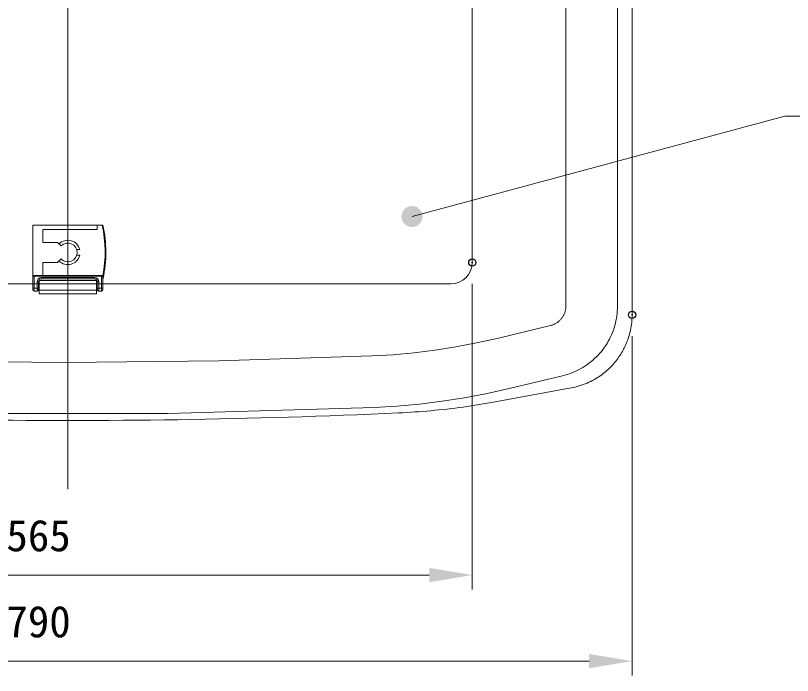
# Model space of a CAD drawing. Units: millimetres on the paper. Extents: x -203 to 203, y -143 to 143.
# Drawn here: x -21.6 to 32.5, y 49 to 95 of the extents above; entities that cross this region are included whole.
import ezdxf
from ezdxf.enums import TextEntityAlignment as Align

# ---------------------------------------------------------------- set-up
doc = ezdxf.new("R2010")
doc.units = ezdxf.units.MM
doc.header["$PDMODE"] = 32
doc.header["$PDSIZE"] = 0.5
for name, color, linetype, lineweight in [('0-1_DIMENSION_LINES$02_DIMENSI', 1, 'Continuous', 20), ('0-4_DIMENSION_LINES$04_SUB_LIN', 4, 'Continuous', 18), ('0-5_DIMENSION_LINES$03_LINES', 7, 'Continuous', 18), ('0-6_DIMENSION_LINES$01_CENTER_', 7, 'Continuous', 20)]:
    doc.layers.add(name, color=color, linetype=linetype, lineweight=lineweight)
doc.layers.add('0-3_DEFPOINTS', color=7, linetype='Continuous')
doc.styles.add('ＭＳ ゴシック', font='')
doc.styles.get('ＭＳ ゴシック').set_extended_font_data('MS Gothic')

# ---------------------------------------------------------------- blocks, each defined once
blk = doc.blocks.new('U77')
at = {"layer": '0-1_DIMENSION_LINES$02_DIMENSI'}
for points in [[(1885.625, 1050.351), (1885.351, 1051.375), (1885.625, 1051.649)], [(1886, 1050.25), (1885.625, 1051.649), (1886, 1051.75)], [(1885.625, 1050.351), (1885.625, 1051.649), (1886, 1050.25)], [(1886, 1050.25), (1886, 1051.75), (1886.375, 1050.351)], [(1886.375, 1050.351), (1886, 1051.75), (1886.375, 1051.649)], [(1886.375, 1050.351), (1886.375, 1051.649), (1886.649, 1050.625)], [(1886.649, 1050.625), (1886.375, 1051.649), (1886.649, 1051.375)], [(1885.351, 1050.625), (1885.25, 1051), (1885.351, 1051.375)], [(1885.351, 1050.625), (1885.351, 1051.375), (1885.625, 1050.351)], [(1886.649, 1050.625), (1886.649, 1051.375), (1886.75, 1051)]]:
    blk.add_solid(points, dxfattribs=at)
blk = doc.blocks.new('D11')
at = {"layer": '0-1_DIMENSION_LINES$02_DIMENSI', "color": 7}
for p, q in [((1901.344, 1042.647), (1901.344, 1019)), ((1898.344, 1020), (1825.659, 1020))]:
    blk.add_line(p, q, dxfattribs=at)
blk.add_solid([(1898.344, 1019.5), (1898.344, 1020.5), (1901.344, 1020)], dxfattribs=at)
at = {"layer": '0-3_DEFPOINTS'}
blk.add_point((1901.344, 1044.147), dxfattribs=at)
at = {"layer": '0-1_DIMENSION_LINES$02_DIMENSI', "color": 7, "style": 'ＭＳ ゴシック'}
blk.add_text('790', height=2.199, dxfattribs=at).set_placement((1857.716, 1021), align=Align.BOTTOM_LEFT)
blk = doc.blocks.new('D12')
at = {"layer": '0-1_DIMENSION_LINES$02_DIMENSI', "color": 7}
for p, q in [((1890.2, 1046.296), (1890.2, 1025)), ((1887.2, 1026), (1836.8, 1026))]:
    blk.add_line(p, q, dxfattribs=at)
blk.add_solid([(1887.2, 1025.5), (1887.2, 1026.5), (1890.2, 1026)], dxfattribs=at)
at = {"layer": '0-3_DEFPOINTS'}
blk.add_point((1890.2, 1047.796), dxfattribs=at)
at = {"layer": '0-1_DIMENSION_LINES$02_DIMENSI', "color": 7, "style": 'ＭＳ ゴシック'}
blk.add_text('565', height=2.199, dxfattribs=at).set_placement((1857.714, 1027), align=Align.BOTTOM_LEFT)

msp = doc.modelspace()

# ---------------------------------------------------------------- linework, layer by layer
at = {"layer": '0-1_DIMENSION_LINES$02_DIMENSI', "lineweight": 18}
for p, q in [((6, 81), (32, 88)), ((32, 88), (37, 88))]:
    msp.add_line(p, q, dxfattribs=at)
at = {"layer": '0-4_DIMENSION_LINES$04_SUB_LIN'}
for p, q in [((16.727, 74.759), (16.727, 118)), ((20.327, 74.759), (20.327, 116.72)), ((-17.381, 78.696), (-17.174, 78.696)), ((-17.174, 78.296), (-17.381, 78.296)), ((-20.35, 76.846), (-20.45, 76.846)), ((-20.4, 76.896), (-20.35, 76.896)), ((-20.35, 76.896), (-15.65, 76.896)), ((-20.35, 76.846), (-20.35, 76.896)), ((-20.35, 76.846), (-20.35, 75.996)), ((-15.65, 76.846), (-20.35, 76.846)), ((-20.15, 75.996), (-20.15, 76.446)), ((-20.15, 76.446), (-20.05, 76.446)), ((-19.85, 76.746), (-16.15, 76.746)), ((-19.85, 76.746), (-19.85, 76.646)), ((-16.15, 76.746), (-16.15, 76.646)), ((-15.85, 76.446), (-15.95, 76.446)), ((-15.85, 76.446), (-15.85, 75.996)), ((-15.65, 76.896), (-15.6, 76.896)), ((-15.65, 76.846), (-15.65, 76.896)), ((-15.65, 75.996), (-15.65, 76.846)), ((-15.55, 76.846), (-15.65, 76.846)), ((-15.541, 76.687), (-15.55, 76.688)), ((-20.35, 75.996), (-20.45, 75.996)), ((-20.35, 75.996), (-20.35, 75.796)), ((-20.35, 75.996), (-20.15, 75.996)), ((-20.15, 75.823), (-20.15, 75.996)), ((-20.05, 75.996), (-20.15, 75.996)), ((-20.05, 75.91), (-20.047, 75.896)), ((-16, 76.296), (-20, 76.296)), ((-16, 75.855), (-20, 75.855)), ((-15.953, 75.896), (-15.95, 75.91)), ((-15.85, 75.996), (-15.95, 75.996)), ((-15.85, 75.996), (-15.65, 75.996)), ((-15.85, 75.996), (-15.85, 75.823)), ((-15.65, 75.796), (-15.65, 75.996)), ((-15.55, 75.996), (-15.65, 75.996)), ((-15.692, 75.796), (-15.687, 75.791)), ((-15.687, 75.791), (-15.687, 75.796)), ((16.611, 74.2), (16.629, 74.244)), ((16.629, 74.244), (16.646, 74.289)), ((16.646, 74.289), (16.661, 74.334)), ((16.661, 74.334), (16.675, 74.38)), ((16.675, 74.38), (16.687, 74.426)), ((16.687, 74.426), (16.698, 74.473)), ((16.698, 74.473), (16.707, 74.52)), ((16.707, 74.52), (16.714, 74.568)), ((16.714, 74.568), (16.72, 74.615)), ((16.72, 74.615), (16.724, 74.663)), ((16.724, 74.663), (16.726, 74.711)), ((16.726, 74.711), (16.727, 74.759)), ((20.28, 74.076), (20.301, 74.246)), ((20.301, 74.246), (20.315, 74.417)), ((20.315, 74.417), (20.324, 74.588)), ((20.324, 74.588), (20.327, 74.759)), ((16.208, 73.671), (16.245, 73.701)), ((16.245, 73.701), (16.28, 73.733)), ((16.28, 73.733), (16.315, 73.767)), ((16.315, 73.767), (16.348, 73.801)), ((16.348, 73.801), (16.38, 73.837)), ((16.38, 73.837), (16.411, 73.873)), ((16.411, 73.873), (16.441, 73.911)), ((16.441, 73.911), (16.469, 73.949)), ((16.469, 73.949), (16.497, 73.989)), ((16.497, 73.989), (16.522, 74.03)), ((16.522, 74.03), (16.546, 74.071)), ((16.546, 74.071), (16.569, 74.113)), ((16.569, 74.113), (16.591, 74.156)), ((16.591, 74.156), (16.611, 74.2)), ((20.184, 73.572), (20.222, 73.739)), ((20.222, 73.739), (20.254, 73.907)), ((20.254, 73.907), (20.28, 74.076)), ((11.938, 72.505), (15.654, 73.397)), ((15.654, 73.397), (15.7, 73.409)), ((15.7, 73.409), (15.746, 73.423)), ((15.746, 73.423), (15.792, 73.438)), ((15.792, 73.438), (15.837, 73.455)), ((15.837, 73.455), (15.881, 73.473)), ((15.881, 73.473), (15.925, 73.493)), ((15.925, 73.493), (15.968, 73.514)), ((15.968, 73.514), (16.01, 73.536)), ((16.01, 73.536), (16.051, 73.561)), ((16.051, 73.561), (16.092, 73.586)), ((16.092, 73.586), (16.132, 73.613)), ((16.132, 73.613), (16.17, 73.641)), ((16.17, 73.641), (16.208, 73.671)), ((20.037, 73.08), (20.092, 73.242)), ((20.092, 73.242), (20.141, 73.406)), ((20.141, 73.406), (20.184, 73.572)), ((19.764, 72.453), (19.84, 72.606)), ((19.84, 72.606), (19.911, 72.762)), ((19.911, 72.762), (19.977, 72.92)), ((19.977, 72.92), (20.037, 73.08)), ((9.055, 71.911), (10.501, 72.185)), ((10.501, 72.185), (11.938, 72.505)), ((19.504, 72.01), (19.595, 72.155)), ((19.595, 72.155), (19.682, 72.302)), ((19.682, 72.302), (19.764, 72.453)), ((6.14, 71.502), (7.601, 71.683)), ((7.601, 71.683), (9.055, 71.911)), ((19.089, 71.466), (19.2, 71.596)), ((19.2, 71.596), (19.306, 71.731)), ((19.306, 71.731), (19.407, 71.869)), ((19.407, 71.869), (19.504, 72.01)), ((-7.48, 70.935), (3.205, 71.281)), ((3.205, 71.281), (4.674, 71.368)), ((4.674, 71.368), (6.14, 71.502)), ((18.473, 70.873), (18.605, 70.983)), ((18.605, 70.983), (18.732, 71.097)), ((18.732, 71.097), (18.855, 71.216)), ((18.855, 71.216), (18.974, 71.339)), ((18.974, 71.339), (19.089, 71.466)), ((-28.866, 70.935), (-18.173, 70.82)), ((-18.173, 70.82), (-7.48, 70.935)), ((17.765, 70.394), (17.913, 70.48)), ((17.913, 70.48), (18.058, 70.571)), ((18.058, 70.571), (18.2, 70.667)), ((18.2, 70.667), (18.339, 70.767)), ((18.339, 70.767), (18.473, 70.873)), ((12.778, 69.005), (16.494, 69.897)), ((16.494, 69.897), (16.66, 69.94)), ((16.66, 69.94), (16.824, 69.988)), ((16.824, 69.988), (16.986, 70.042)), ((16.986, 70.042), (17.147, 70.102)), ((17.147, 70.102), (17.305, 70.167)), ((17.305, 70.167), (17.461, 70.237)), ((17.461, 70.237), (17.615, 70.313)), ((17.615, 70.313), (17.765, 70.394)), ((11.229, 68.659), (12.778, 69.005)), ((8.101, 68.118), (9.669, 68.363)), ((9.669, 68.363), (11.229, 68.659)), ((3.36, 67.684), (4.944, 67.778)), ((4.944, 67.778), (6.525, 67.923)), ((6.525, 67.923), (8.101, 68.118)), ((-25.353, 67.271), (-10.993, 67.271)), ((-10.993, 67.271), (3.36, 67.684))]:
    msp.add_line(p, q, dxfattribs=at)
for points in [[(-15.95, 80.396), (-15.95, 80.096), (-19.75, 80.096), (-19.75, 79.196), (-18.719, 79.196), (-18.469, 78.946)], [(-18.469, 78.046), (-18.719, 77.796), (-19.75, 77.796), (-19.75, 76.896)]]:
    msp.add_lwpolyline(points, dxfattribs=at)
for centre, radius, start, end in [((-24.239, 78.521), 8.839, 349.2296, 12.247), ((-18, 78.496), 0.85, 13.609, 135.9076), ((-18, 78.496), 0.65, 223.8131, 136.1869), ((-18, 78.496), 0.85, 224.0924, 346.391), ((-20.4, 76.846), 0.05, 90, 180), ((-19.85, 76.446), 0.3, 90, 180), ((-16.15, 76.446), 0.3, 0, 90), ((-15.6, 76.846), 0.05, 0, 90), ((-15.15, 76.604), 0.4, 168.089, 180), ((-20.144, 75.917), 0.094, 266.1876, 355.5982), ((-15.856, 75.917), 0.094, 184.3999, 273.8125), ((-20.129, 75.815), 0.0225, 159.0676, 236.4435), ((-15.871, 75.815), 0.0225, 303.5565, 20.9324)]:
    msp.add_arc(centre, radius, start, end, dxfattribs=at)
at = {"layer": '0-5_DIMENSION_LINES$03_LINES'}
for p, q in [((10.2, 77.796), (10.2, 107.796)), ((-20.45, 80.396), (-15.95, 80.396)), ((-20.45, 76.846), (-20.45, 80.396)), ((-15.601, 80.396), (-15.95, 80.396)), ((-15.601, 80.396), (-15.55, 80.396)), ((-20.45, 75.996), (-20.45, 76.846)), ((-16, 76.546), (-20, 76.546)), ((-20, 76.296), (-20, 76.546)), ((-16.15, 76.646), (-19.85, 76.646)), ((-16, 76.296), (-16, 76.546)), ((-15.95, 75.996), (-15.95, 76.446)), ((-15.55, 76.846), (-15.55, 75.996)), ((8.7, 76.296), (-44.7, 76.296)), ((-20.45, 75.896), (-20.45, 75.996)), ((-20, 75.855), (-20, 76.296)), ((-20, 75.605), (-20, 75.855)), ((-16, 75.855), (-16, 76.296)), ((-16, 75.605), (-16, 75.855)), ((-15.95, 75.91), (-15.95, 75.996)), ((-15.55, 75.996), (-15.55, 75.896)), ((-20.141, 75.796), (-20.35, 75.796)), ((-20, 75.605), (-16, 75.605)), ((-15.65, 75.796), (-15.859, 75.796)), ((11.795, 68.077), (17.1, 69.052))]:
    msp.add_line(p, q, dxfattribs=at)
msp.add_lwpolyline([(-20.05, 76.446), (-20.05, 75.996), (-20.05, 75.91)], dxfattribs=at)
for centre, radius, start, end in [((296502.876, 116.782), 296481.535, 180.00006, 180.00824), ((-24.239, 78.521), 8.889, 348.089, 12.1771), ((8.7, 77.796), 1.5, 270, 0), ((-19.85, 76.446), 0.2, 90, 180), ((-16.15, 76.446), 0.2, 0, 90), ((-20.35, 75.896), 0.1, 180, 270), ((-20.144, 75.893), 0.0973, 271.7352, 1.638), ((-15.856, 75.893), 0.0973, 178.363, 268.2638), ((-15.65, 75.896), 0.1, 270, 0), ((16.153, 74.154), 5.191, 354.0303, 359.9267), ((16.12, 74.157), 5.224, 348.1777, 354.0332), ((16.135, 74.153), 5.209, 342.3073, 348.1812), ((16.172, 74.144), 5.17, 334.3259, 338.3052), ((16.192, 74.136), 5.15, 338.3042, 342.3007), ((16.141, 74.161), 5.206, 325.4851, 330.3458), ((16.172, 74.144), 5.171, 330.3475, 334.327), ((16.15, 74.155), 5.195, 320.6162, 325.4873), ((16.168, 74.144), 5.174, 310.2941, 315.6926), ((16.2, 74.112), 5.13, 315.6926, 320.6281), ((16.172, 74.132), 5.163, 299.533, 304.9431), ((16.15, 74.165), 5.202, 304.9284, 310.2969), ((16.15, 74.179), 5.215, 286.8272, 293.1554), ((16.167, 74.141), 5.173, 293.151, 299.533), ((16.154, 74.164), 5.199, 280.4816, 286.8312), ((2.745, 117.338), 50.086, 275.2357, 277.8225), ((2.744, 117.35), 50.098, 277.8222, 280.4083), ((-17.996, 567.203), 500.428, 270.88003, 272.64067), ((2.76, 117.169), 49.916, 272.6404, 275.236), ((-17.998, 567.313), 500.538, 269.11987, 270.88013)]:
    msp.add_arc(centre, radius, start, end, dxfattribs=at)
at = {"layer": '0-6_DIMENSION_LINES$01_CENTER_'}
msp.add_line((-18, 62), (-18, 134), dxfattribs=at)

# ---------------------------------------------------------------- block references
at = {"layer": '0-1_DIMENSION_LINES$02_DIMENSI'}
for name in ['U77', 'D12', 'D11']:
    msp.add_blockref(name, (-1880, -970), dxfattribs=at)

doc.saveas('drawing.dxf')
